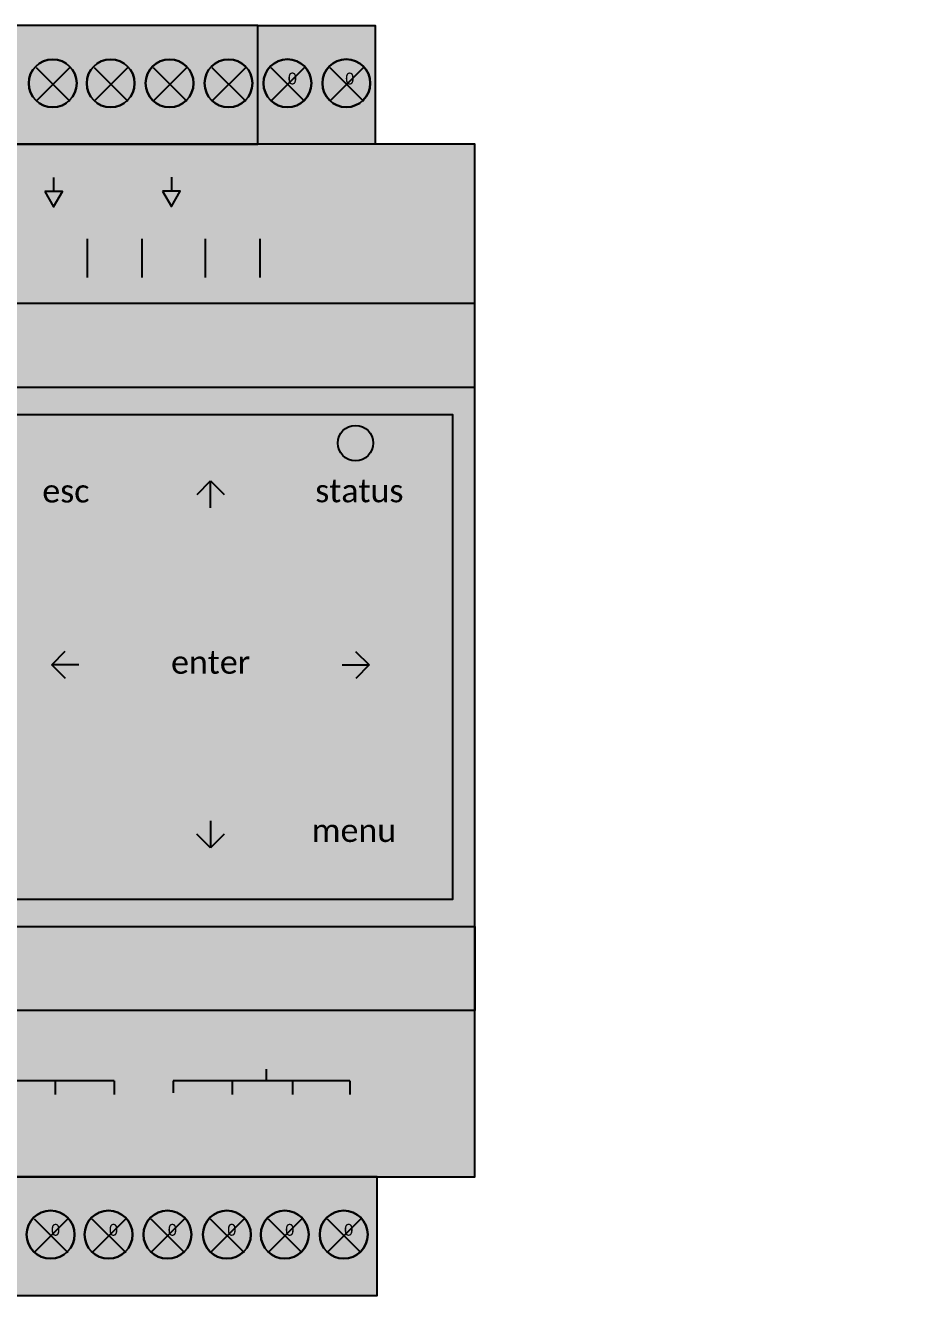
# Model space of a CAD drawing. Header units: millimetres. Extents: x -41 to 354635, y 12 to 309.
# Drawn here: x 107.5 to 183.2, y 25.9 to 133.6 of the extents above; entities that cross this region are included whole.
import ezdxf

# ---------------------------------------------------------------- set-up
doc = ezdxf.new("R2010")
doc.units = ezdxf.units.MM
doc.styles.add('ARIALN', font='ARIALN.TTF')
doc.styles.get("Standard").update_dxf_attribs({"font": 'arial.ttf'})

# ---------------------------------------------------------------- blocks, each defined once
blk = doc.blocks.new('CF_EDIDIO_4P')
at = {"color": 7, "attachment_point": 1, "style": 'ARIALN'}
for s, insert, char_height, width in [('{\\H1x;+}', (7.747398752941422, 84.67011732558694), 2.2, 51938.43650000002), ('-', (12.97302408942176, 84.6849349383499), 2.2, 51938.43650000002), ('{\\H1x;+}', (22.74739875294142, 84.67011732558694), 2.2, 51938.43650000002), ('-', (27.97302408942176, 84.6849349383499), 2.2, 51938.43650000002), ('{\\H1x;IR}', (42.189251107009, 84.68287202470952), 2.2, 51938.4365), ('3V3', (50.86688659006347, 84.70156816625519), 2.2, 51938.43650000001), ('-', (58.0503027145113, 84.67213941453286), 2.2, 51938.43650000002), ('+', (62.83925813704388, 84.70156816625519), 2.2, 51938.43650000001), ('{\\H0.88x;DATA 1}', (9.259692677516, 79.43996447110447), 2.5, 51938.4364505088), ('{\\H0.88x;DATA 2}', (24.25969267751577, 79.43996447110447), 2.5, 51938.4364505088), ('{\\H0.88x;LG}', (36.99481518178902, 79.43996447110447), 2.5, 51938.4364505088), ('{\\H0.88x;LG}', (46.99481518178902, 79.43996447110447), 2.5, 51938.4364505088), ('{\\H0.88x;24V}', (58.6663080315592, 79.43996447110447), 2.5, 51938.4364505088), ('{\\H0.88x;DALI / DMX LINES}', (9.631097532982835, 71.58355245082066), 2.5, 51938.4364505088), ('{\\H0.88x;AUXILARY}', (39.59566747676342, 71.58355245082066), 2.5, 51938.4364505088), ('{\\H0.88x;DC IN}', (57.74036696745077, 71.58355245082066), 2.5, 51938.4364505088), ('{\\H0.88x;ETHERNET PORT}', (26.05356120570448, 18.63273733283211), 2.5, 51938.4364505088), ('INPUTS', (21.34847105124689, 11.58766377617445), 2.2, 51938.4364505088), ('I/O', (54.41910247751937, 11.58782479181809), 2.2, 51938.4364505088), ('{\\H0.88x;1}', (7.273475453368093, 6.269881347694536), 2.5, 51938.4364505088), ('{\\H0.88x;2}', (12.20357588965342, 6.269881347694536), 2.5, 51938.4364505088), ('{\\H0.88x;3}', (17.23852567151087, 6.269881347694536), 2.5, 51938.4364505088), ('{\\H0.88x;4}', (22.27347545336809, 6.269881347694536), 2.5, 51938.4364505088), ('{\\H0.88x;5}', (27.21522581693924, 6.269881347694536), 2.5, 51938.4364505088), ('{\\H0.88x;6}', (32.21522581693924, 6.269881347694536), 2.5, 51938.4364505088), ('{\\H0.88x;7}', (37.27335806098839, 6.269881347694536), 2.5, 51938.4364505088), ('{\\H0.88x;8}', (42.27335806098839, 6.269881347694536), 2.5, 51938.4364505088), ('{\\H0.88x;9}', (47.27335806098861, 6.269881347694536), 2.5, 51938.4364505088), ('{\\H0.88x;10}', (51.60791258892257, 6.269881347694536), 2.5, 51938.4364505088), ('{\\H0.88x;11}', (56.67681009480364, 6.269881347694536), 2.5, 51938.4364505088), ('{\\H0.88x;12}', (61.67681009480364, 6.269881347694536), 2.5, 51938.4364505088)]:
    blk.add_mtext(s, dxfattribs=dict(at, insert=insert, char_height=char_height, width=width))
at = {"color": 1, "attachment_point": 1, "style": 'ARIALN'}
for s, insert, char_height, width in [('{\\fCalibri|b0|i0|c0|p0;\\H1x;CONTROL}', (50.35676413907538, 60.55456011454874), 2.820243721163349, 84508.18742535642), ('\\fCalibri|b0|i0|c0|p0;FREAK', (50.29589260293039, 56.8809155012051), 4.452, 131949.2101530607)]:
    blk.add_mtext(s, dxfattribs=dict(at, insert=insert, char_height=char_height, width=width))
at = {"color": 7, "true_color": 0xffffff, "attachment_point": 1, "style": 'ARIALN'}
for s, insert, char_height, width in [('{\\fCalibri|b0|i0|c0|p0;Mon    12:10\\P18/12/2025\\PProfile 1}', (7.446573963753394, 59.41116967388655), 1.8, 52714.6545), ('{\\fCalibri|b0|i0|c0|p0;DC IN}', (32.88601724109856, 56.82316872195281), 2, 59475.48284584535), ('{\\fCalibri|b0|i0|c0|p0;Made In Australia}', (6.793984389736465, 47.74021779521865), 2, 65423.03113042989), ('{\\fCalibri|b0|i0|c0|p0;DATA}', (33.0651725003753, 44.8250991486201), 2, 59475.48284584535), ('{\\fCalibri|b0|i0|c0|p0;24VDC IN <400mA}', (6.793984389736465, 42.9572984638113), 1.9, 65423.03113042989)]:
    blk.add_mtext(s, dxfattribs=dict(at, insert=insert, char_height=char_height, width=width))
at = {"insert": (40.13174750968471, 32.97105524366611), "char_height": 2.5, "width": 67315.92440088178, "attachment_point": 1, "style": 'ARIALN'}
blk.add_mtext('{\\fCalibri|b0|i0|c0|p0;\\c16777215;Network Enabled\\C7;}', dxfattribs=at)
at = {"flags": 1}
for tag, p in [('DA1+', (8.633096360291688, 93.01077789824365)), ('DA1-', (13.49585688627428, 93.01077789824365)), ('DA1G', (18.44542842886165, 93.01077789824365)), ('DA2+', (23.47825191121798, 93.01396248546986)), ('DA2-', (28.39154436626575, 93.01077789824365)), ('DA2G', (33.38808876108249, 93.01077789824365)), ('PWR_NEG', (58.51638564077655, 93.17998054180305)), ('PWR_POS', (63.51293003559329, 93.17998054180305)), ('IN1', (8.43974600814397, -5.076396942138558)), ('IN2', (13.29932194690015, -5.073212354912348)), ('IN3', (18.25207807671393, -5.076396942138558)), ('IN4', (23.28808614629668, -5.076396942138558)), ('IN5', (28.19819401411803, -5.076396942138558)), ('IN6', (33.19473840893477, -5.076396942138558)), ('IN7', (38.47496616846207, -4.996815412773676)), ('IN8', (43.34091128167108, -4.999999999999886)), ('IN9', (48.29048282425845, -4.999999999999886)), ('IN10', (53.3264908938412, -4.999999999999886)), ('IN11', (58.23659876166255, -4.999999999999886)), ('IN12', (63.23314315647929, -4.999999999999886))]:
    blk.add_attdef(tag, p, '', height=1, dxfattribs=at)
blk = doc.blocks.new('CF_EDIDIO_6P')
h = blk.add_hatch(color=3)
h.dxf.hatch_style = 1
h.paths.add_polyline_path([(38.18363752919356, 97.57639694213862), (88.11486426143517, 97.57639694213862), (88.11486426143517, 87.49999999999994), (38.18363752919356, 87.49999999999994)])
h = blk.add_hatch(color=250)
h.dxf.hatch_style = 1
h.paths.add_polyline_path([(88.03227569609783, 97.57644801704276), (98.0607379011368, 97.57644801704276), (98.0607379011368, 87.50005107490409), (88.03227569609783, 87.50005107490409)])
at = {"true_color": 0xffffff}
for points in [[(72.74483512979657, 92.66920264443246, 1), (68.6816864605529, 92.66920264443246, 1)], [(77.65494299761792, 92.66920264443246, 1), (73.59179432837425, 92.66920264443246, 1)], [(82.65148739243466, 92.66920264443246, 1), (78.58833872319099, 92.66920264443246, 1)], [(87.6480317872514, 92.66920264443246, 1), (83.58488311800772, 92.66920264443246, 1)], [(92.64139159484182, 92.67238723165877, 1), (88.57824292559815, 92.67238723165877, 1)], [(97.63475140243224, 92.67557181888498, 1), (93.57160273318857, 92.67557181888498, 1)], [(72.56613807574024, -4.907194297706212, 1), (68.50298940649657, -4.907194297706212, 1)], [(77.4762459435616, -4.907194297706212, 1), (73.41309727431792, -4.907194297706212, 1)], [(82.47279033837833, -4.907194297706212, 1), (78.40964166913466, -4.907194297706212, 1)], [(87.50879840796108, -4.907194297706212, 1), (83.4456497387174, -4.907194297706212, 1)], [(92.41890627578243, -4.907194297706212, 1), (88.35575760653876, -4.907194297706212, 1)], [(97.41545067059917, -4.907194297706212, 1), (93.3523020013555, -4.907194297706212, 1)]]:
    blk.add_hatch(color=7, dxfattribs=at).paths.add_polyline_path(points)
at = {"true_color": 0x000000}
blk.add_hatch(color=18, dxfattribs=at).paths.add_polyline_path([(106.4999999999999, -5.684341886080801e-14), (-1.13686837721616e-13, -5.684341886080801e-14), (-1.13686837721616e-13, 87.49999999999994), (106.4999999999999, 87.49999999999994)])
h = blk.add_hatch(color=3)
h.dxf.hatch_style = 1
h.paths.add_polyline_path([(8.08487888711386, -5.684341886080801e-14), (98.20652212840434, -5.684341886080801e-14), (98.20652212840434, -10.07639694213873), (8.08487888711386, -10.07639694213873)])
at = {"color": 18, "ltscale": 0.5}
for p, q in [((69.31083849801087, 94.00560475556625), (72.16925412504804, 91.14718912871098)), ((69.39727502509356, 91.23999483012807), (72.25569065189791, 94.09841045699062)), ((74.22094636583222, 94.00560475556625), (77.0793619928694, 91.14718912871098)), ((74.30738289291492, 91.23999483012807), (77.16579851971926, 94.09841045699062)), ((79.21749076064896, 94.00560475556625), (82.07590638768613, 91.14718912871098)), ((79.30392728773165, 91.23999483012807), (82.162342914536, 94.09841045699062)), ((84.2140351554657, 94.00560475556625), (87.07245078250287, 91.14718912871098)), ((84.30047168254839, 91.23999483012807), (87.15888730935274, 94.09841045699062)), ((89.20739496305612, 94.00878934279257), (92.06581059009329, 91.15037371593729)), ((89.29383149013881, 91.24317941735438), (92.15224711694316, 94.10159504421694)), ((94.20075477064654, 94.01197393001877), (97.05917039768372, 91.15355830316349)), ((94.28719129772924, 91.24636400458058), (97.14560692453358, 94.10477963144314)), ((69.13214144395454, -3.570792186572419), (71.99055707099171, -6.429207813427695)), ((69.21857797103723, -6.336402112010603), (72.07699359784158, -3.477986485148051)), ((74.04224931177589, -3.570792186572419), (76.90066493881307, -6.429207813427695)), ((74.12868583885859, -6.336402112010603), (76.98710146566293, -3.477986485148051)), ((79.03879370659263, -3.570792186572419), (81.8972093336298, -6.429207813427695)), ((79.12523023367532, -6.336402112010603), (81.98364586047967, -3.477986485148051)), ((84.07480177617538, -3.570792186572419), (86.93321740321255, -6.429207813427695)), ((84.16123830325807, -6.336402112010603), (87.01965393006242, -3.477986485148051)), ((88.98490964399673, -3.570792186572419), (91.8433252710339, -6.429207813427695)), ((89.07134617107943, -6.336402112010603), (91.92976179788377, -3.477986485148051)), ((93.98145403881347, -3.570792186572419), (96.83986966585064, -6.429207813427695)), ((94.06789056589616, -6.336402112010603), (96.92630619270051, -3.477986485148051))]:
    blk.add_line(p, q, dxfattribs=at)
at = {"color": 7}
for p, q in [((73.6558890981363, 76.20621598881775), (73.6558890981363, 79.4788890763802)), ((78.29270437595244, 76.20621598881775), (78.29270437595244, 79.4788890763802)), ((83.6558890981363, 76.20621598881775), (83.6558890981363, 79.4788890763802)), ((88.29270437595244, 76.20621598881775), (88.29270437595244, 79.4788890763802))]:
    blk.add_line(p, q, dxfattribs=at)
for points in [[(88.11486426143517, 97.57639694213862), (23.27802984313382, 97.57639694213862), (23.27802984313382, 87.49999999999994), (88.11486426143517, 87.49999999999994)], [(88.11486426143517, 97.57639694213862), (98.06218991031608, 97.57639694213862), (98.06218991031608, 87.49999999999994), (88.11486426143517, 87.49999999999994)], [(98.20652212840434, -5.684341886080801e-14), (8.08487888711386, -5.684341886080801e-14), (8.08487888711386, -10.07639694213873), (98.20652212840434, -10.07639694213873)]]:
    blk.add_lwpolyline(points, close=True)
for points in [[(72.74483512979657, 92.66920264443246, 1), (68.6816864605529, 92.66920264443246, 1)], [(72.74483512979657, 92.66920264443246, 1), (68.6816864605529, 92.66920264443246, 1)], [(77.65494299761792, 92.66920264443246, 1), (73.59179432837425, 92.66920264443246, 1)], [(77.65494299761792, 92.66920264443246, 1), (73.59179432837425, 92.66920264443246, 1)], [(82.65148739243466, 92.66920264443246, 1), (78.58833872319099, 92.66920264443246, 1)], [(82.65148739243466, 92.66920264443246, 1), (78.58833872319099, 92.66920264443246, 1)], [(87.6480317872514, 92.66920264443246, 1), (83.58488311800772, 92.66920264443246, 1)], [(87.6480317872514, 92.66920264443246, 1), (83.58488311800772, 92.66920264443246, 1)], [(92.64139159484182, 92.67238723165877, 1), (88.57824292559815, 92.67238723165877, 1)], [(92.64139159484182, 92.67238723165877, 1), (88.57824292559815, 92.67238723165877, 1)], [(97.63475140243224, 92.67557181888498, 1), (93.57160273318857, 92.67557181888498, 1)], [(97.63475140243224, 92.67557181888498, 1), (93.57160273318857, 92.67557181888498, 1)], [(72.56613807574024, -4.907194297706212, 1), (68.50298940649657, -4.907194297706212, 1)], [(72.56613807574024, -4.907194297706212, 1), (68.50298940649657, -4.907194297706212, 1)], [(77.4762459435616, -4.907194297706212, 1), (73.41309727431792, -4.907194297706212, 1)], [(77.4762459435616, -4.907194297706212, 1), (73.41309727431792, -4.907194297706212, 1)], [(82.47279033837833, -4.907194297706212, 1), (78.40964166913466, -4.907194297706212, 1)], [(82.47279033837833, -4.907194297706212, 1), (78.40964166913466, -4.907194297706212, 1)], [(87.50879840796108, -4.907194297706212, 1), (83.4456497387174, -4.907194297706212, 1)], [(87.50879840796108, -4.907194297706212, 1), (83.4456497387174, -4.907194297706212, 1)], [(92.41890627578243, -4.907194297706212, 1), (88.35575760653876, -4.907194297706212, 1)], [(92.41890627578243, -4.907194297706212, 1), (88.35575760653876, -4.907194297706212, 1)], [(97.41545067059917, -4.907194297706212, 1), (93.3523020013555, -4.907194297706212, 1)], [(97.41545067059917, -4.907194297706212, 1), (93.3523020013555, -4.907194297706212, 1)]]:
    blk.add_lwpolyline(points, format="xyb", close=True)
at = {"ltscale": 0.5}
blk.add_lwpolyline([(-1.13686837721616e-13, -5.684341886080801e-14), (106.4999999999999, -5.684341886080801e-14), (106.4999999999999, 87.49999999999994), (-1.13686837721616e-13, 87.49999999999994)], close=True, dxfattribs=at)
at = {"color": 7}
for points in [[(70.79258698357296, 84.68984322706655), (70.79258698357296, 83.49441536259081)], [(80.77668092320789, 84.71739333176714), (80.77668092320789, 83.52196546729141)], [(82.94999942901052, 57.8264798791044), (84.09546898425845, 58.9775210107386)], [(84.09546898425845, 56.67885942078186), (84.09546898425845, 58.97752101073905)], [(84.09546898425845, 58.97752101073905), (85.24651011589242, 57.83205145549158)], [(70.6370470992639, 43.37966544631598), (71.78251665451137, 44.53070657795007)], [(96.39099403929833, 44.52513500156323), (97.54203517093231, 43.37966544631576)], [(72.93570868922109, 43.37966544631598), (70.6370470992639, 43.37966544631598)], [(71.78808823089878, 42.23419589106851), (70.6370470992639, 43.37966544631587)], [(95.24337358097557, 43.37966544631564), (97.54203517093231, 43.37966544631564)], [(97.54203517093231, 43.37966544631564), (96.39656561568574, 42.22862431468167)], [(84.09546898425845, 30.17194351442225), (84.09546898425845, 27.87328192446506)], [(84.09546898425845, 27.87328192446506), (82.94442785262402, 29.01875147971242)], [(85.24093853950546, 29.0243230560996), (84.09546898425845, 27.87328192446552)], [(88.79501054567606, 9.116205227789578), (88.79501054567606, 8.116205227789578)], [(75.91074844659636, 8.116205227789578), (28.50707977973059, 8.116205227789578)], [(70.91074844659636, 8.116205227789578), (70.91074844659636, 6.976728187853894)], [(75.91074844659636, 8.116205227789578), (75.91074844659636, 6.976728187853894)], [(80.91063105421665, 8.116205227789578), (80.91063105421665, 7.116205227789578)], [(88.79501054567606, 8.116205227789578), (80.91063105421665, 8.116205227789578)], [(85.92045560489248, 8.116205227789578), (85.92045560489248, 6.976728187853894)], [(95.91063105421665, 8.116205227789578), (88.79501054567606, 8.116205227789578)], [(91.05141381571173, 8.116205227789578), (91.05141381571173, 6.976728187853894)], [(95.91063105421665, 8.116205227789578), (95.91063105421665, 6.976728187853894)], [(95.91063105421665, 8.116205227789578), (95.91063105421665, 6.976728187853894)]]:
    blk.add_lwpolyline(points, dxfattribs=at)
for points in [[(70.04635132553688, 83.49441536259081), (70.79258698357296, 82.20189728845054), (71.53476661690445, 83.49441536259081)], [(80.0304452651718, 83.52196546729141), (80.77668092320789, 82.22944739315113), (81.51886055653938, 83.52196546729141)]]:
    blk.add_lwpolyline(points, close=True, dxfattribs=at)
at = {"color": 137, "linetype": 'Continuous', "lineweight": -2}
for points in [[(106.4999999999999, 74.01077789824348), (-1.13686837721616e-13, 74.01077789824348), (-1.13686837721616e-13, 66.91084878926716), (106.4999999999999, 66.91084878926716)], [(2.384786210373818, 64.60896136761215), (104.6167015982222, 64.60896136761215), (104.6167015982222, 23.49740731364017), (2.384786210373818, 23.49740731364017)], [(-1.13686837721616e-13, 21.19566167403269), (106.4999999999999, 21.19566167403269), (106.4999999999999, 14.09559078300884), (-1.13686837721616e-13, 14.09559078300884)]]:
    blk.add_lwpolyline(points, close=True, dxfattribs=at)
at = {"ltscale": 0.5}
for centre in [(70.71326079517473, 92.66920264443246), (75.62336866299609, 92.66920264443246), (80.61991305781282, 92.66920264443246), (85.61645745262956, 92.66920264443246), (90.60981726021998, 92.67238723165877), (95.6031770678104, 92.67557181888498), (70.5345637411184, -4.907194297706212), (75.44467160893976, -4.907194297706212), (80.4412160037565, -4.907194297706212), (85.47722407333924, -4.907194297706212), (90.3873319411606, -4.907194297706212), (95.38387633597733, -4.907194297706212)]:
    blk.add_circle(centre, 2.031574334621837, dxfattribs=at)
at = {"color": 7}
blk.add_circle((96.38171727386418, 62.17588879869965), 1.5, dxfattribs=at)
at = {"color": 7, "attachment_point": 1, "style": 'ARIALN'}
for s, insert, char_height, width in [('{\\H1x;+}', (10.21280142521562, 84.38914258932795), 2.2, 51938.43650000002), ('-', (15.43842676169572, 84.4039602020909), 2.2, 51938.43650000002), ('{\\H1x;+}', (25.21280142521539, 84.38914258932795), 2.2, 51938.43650000002), ('-', (30.43842676169572, 84.4039602020909), 2.2, 51938.43650000002), ('{\\H1x;+}', (40.21280142521471, 84.38914258932795), 2.2, 51938.43650000002), ('-', (45.43842676169481, 84.4039602020909), 2.2, 51938.43650000002), ('{\\H1x;+}', (55.21280142521448, 84.38914258932795), 2.2, 51938.43650000002), ('-', (60.43842676169481, 84.4039602020909), 2.2, 51938.43650000002), ('{\\H1x;IR}', (74.65465377928228, 84.40189728845058), 2.2, 51938.4365), ('3V3', (83.33228926233676, 84.42059342999625), 2.2, 51938.43650000001), ('-', (90.51570538678459, 84.39116467827392), 2.2, 51938.43650000002), ('+', (95.30466080931717, 84.42059342999625), 2.2, 51938.43650000001), ('{\\H0.88x;DATA 1}', (11.72509534978997, 79.12008650507931), 2.5, 51938.4364505088), ('{\\H0.88x;DATA 2}', (26.72509534978997, 79.12008650507931), 2.5, 51938.4364505088), ('{\\H0.88x;DATA 3}', (41.72509534978906, 79.12008650507931), 2.5, 51938.4364505088), ('{\\H0.88x;DATA 4}', (56.72509534978906, 79.12008650507931), 2.5, 51938.4364505088), ('{\\H0.88x;LG}', (69.46021785406208, 79.08264906764185), 2.5, 51938.4364505088), ('{\\H0.88x;LG}', (79.46021785406208, 79.08264906764185), 2.5, 51938.4364505088), ('{\\H0.88x;24V}', (91.13171070383248, 79.08264906764185), 2.5, 51938.4364505088), ('{\\H0.88x;DALI / DMX LINES}', (27.81413133656076, 71.25270457502694), 2.5, 51938.4364505088), ('{\\H0.88x;AUXILARY}', (72.06107014903671, 71.25270457502694), 2.5, 51938.4364505088), ('{\\H0.88x;DC IN}', (90.20576963972405, 71.25270457502694), 2.5, 51938.4364505088), ('{\\fCalibri|b0|i0|c0|p0;\\H1x;CONTROL}', (6.750984923013789, 31.39699059136905), 1.677186315836138, 50256.67695143908), ('\\fCalibri|b0|i0|c0|p0;FREAK', (6.750984923013789, 29.21229058529872), 2.647584470118924, 78469.60459247569), ('{\\fCalibri|b0|i1|c0|p0;Making Light Work}', (6.760435870489914, 26.08917241914224), 1.3083301514514, 38906.783739675), ('{\\H0.88x;ETHERNET PORT}', (44.11480526336038, 18.79850293427108), 2.5, 51938.4364505088), ('INPUTS', (38.37744266746779, 12.05222363985155), 2.2, 51938.4364505088), ('I/O', (87.59827321343812, 12.05238465549525), 2.2, 51938.4364505088), ('{\\H0.88x;1}', (10.33471951102399, 6.338105017430792), 2.5, 51938.4364505088), ('{\\H0.88x;2}', (15.26481994730909, 6.338105017430792), 2.5, 51938.4364505088), ('{\\H0.88x;3}', (20.29976972916654, 6.338105017430792), 2.5, 51938.4364505088), ('{\\H0.88x;4}', (25.33471951102399, 6.338105017430792), 2.5, 51938.4364505088), ('{\\H0.88x;5}', (30.27646987459491, 6.338105017430792), 2.5, 51938.4364505088), ('{\\H0.88x;6}', (35.27646987459491, 6.338105017430792), 2.5, 51938.4364505088), ('{\\H0.88x;7}', (40.33460211864428, 6.338105017430792), 2.5, 51938.4364505088), ('{\\H0.88x;8}', (45.33460211864428, 6.338105017430792), 2.5, 51938.4364505088), ('{\\H0.88x;9}', (50.09038956766233, 6.338105017430792), 2.5, 51938.4364505088), ('{\\H0.88x;10}', (54.61637338398384, 6.338105017430792), 2.5, 51938.4364505088), ('{\\H0.88x;11}', (59.61637338398384, 6.338105017430792), 2.5, 51938.4364505088), ('{\\H0.88x;12}', (64.75234413288933, 6.338105017430792), 2.5, 51938.4364505088), ('{\\H0.88x;13}', (69.73441745462685, 6.338105017430792), 2.5, 51938.4364505088), ('{\\H0.88x;14}', (74.73441745462685, 6.338105017430792), 2.5, 51938.4364505088), ('{\\H0.88x;15}', (80.45252879690736, 6.338105017430792), 2.5, 51938.4364505088), ('{\\H0.88x;16}', (84.78708332484155, 6.338105017430792), 2.5, 51938.4364505088), ('{\\H0.88x;17}', (89.85598083072239, 6.338105017430792), 2.5, 51938.4364505088), ('{\\H0.88x;18}', (94.85598083072239, 6.338105017430792), 2.5, 51938.4364505088)]:
    blk.add_mtext(s, dxfattribs=dict(at, insert=insert, char_height=char_height, width=width))
at = {"color": 7, "char_height": 1.95348, "attachment_point": 1}
for s, insert in [('\\fCalibri|b0|i0|c0|p0;esc', (69.83265674443885, 59.09301902832732)), ('\\fCalibri|b0|i0|c0|p0;status', (92.96714697415302, 59.1117808921353)), ('\\fCalibri|b0|i0|c0|p0;enter', (80.7454716110293, 44.57977149510549)), ('\\fCalibri|b0|i0|c0|p0;menu', (92.67932505157853, 30.32289431562612))]:
    blk.add_mtext(s, dxfattribs=dict(at, insert=insert))
at = {"ltscale": 0.5}
for tag, p in [('DA1+', (11.26501984788445, 92.49999999999994)), ('DA1-', (16.12778037386704, 92.49999999999994)), ('DA1G', (20.99372548707604, 92.49681541277373)), ('DA2+', (25.85648601305864, 92.49681541277373)), ('DA2-', (30.71924653904123, 92.49681541277373)), ('DA2G', (35.58519165225024, 92.49363082554751)), ('DA2+', (40.70482615121135, 92.49681541277373)), ('DA3-', (45.56758667719394, 92.49681541277373)), ('DA3G', (50.43353179040295, 92.49363082554751)), ('DA4+', (55.89489076060316, 92.5732123549124)), ('DA4-', (60.75765128658576, 92.5732123549124)), ('DA4G', (65.62359639979476, 92.57002776768618)), ('PWR_NEG', (90.63978736380112, 92.57639694213871)), ('PWR_POS', (95.50573247701013, 92.5732123549125)), ('IN1', (10.82626423362319, -5.076396942138729)), ('IN2', (15.6922093468322, -5.079581529364939)), ('IN3', (20.64178088941956, -5.079581529364939)), ('IN4', (25.67778895900231, -5.079581529364939)), ('IN5', (30.53736489775849, -5.076396942138729)), ('IN6', (35.48693644034586, -5.076396942138729)), ('IN7', (40.52294450992861, -5.076396942138729)), ('IN8', (45.43623696497637, -5.079581529364939)), ('IN9', (50.4295967725667, -5.076396942138729)), ('IN10', (55.71619370654683, -5.003184587226267)), ('IN11', (60.57895423252943, -5.003184587226267)), ('IN12', (65.52852577511679, -5.003184587226267)), ('IN13', (70.56453384469954, -5.003184587226267)), ('IN14', (75.47464171252089, -5.003184587226267)), ('IN15', (80.47118610733763, -5.003184587226267)), ('IN16', (85.50400958969396, -5.000000000000057)), ('IN17', (90.41730204474173, -5.003184587226267)), ('IN18', (95.41066185233205, -5.000000000000056))]:
    blk.add_attdef(tag, p, '', height=1, dxfattribs=at)

msp = doc.modelspace()

# ---------------------------------------------------------------- block references
at = {"ltscale": 0.5}
msp.add_blockref('CF_EDIDIO_4P', (-40.83377309304217, 36.01594689833757), dxfattribs=at)
ref = msp.add_blockref('CF_EDIDIO_6P', (39.11838768986587, 36.01594689833775), dxfattribs=at)
ref.add_attrib('PWR_NEG', '0', (129.758175053667, 128.5923438404764), dxfattribs={"ltscale": 0.5, "height": 1})
ref.add_attrib('PWR_POS', '0', (134.624120166876, 128.5891592532502), dxfattribs={"ltscale": 0.5, "height": 1})
ref.add_attrib('IN13', '0', (109.6829215345654, 31.01276231111149), dxfattribs={"ltscale": 0.5, "height": 1})
ref.add_attrib('IN14', '0', (114.5930294023868, 31.01276231111149), dxfattribs={"ltscale": 0.5, "height": 1})
ref.add_attrib('IN15', '0', (119.5895737972035, 31.01276231111149), dxfattribs={"ltscale": 0.5, "height": 1})
ref.add_attrib('IN16', '0', (124.6223972795598, 31.01594689833769), dxfattribs={"ltscale": 0.5, "height": 1})
ref.add_attrib('IN17', '0', (129.5356897346076, 31.01276231111149), dxfattribs={"ltscale": 0.5, "height": 1})
ref.add_attrib('IN18', '0', (134.5290495421979, 31.01594689833769), dxfattribs={"ltscale": 0.5, "height": 1})

doc.saveas('drawing.dxf')
